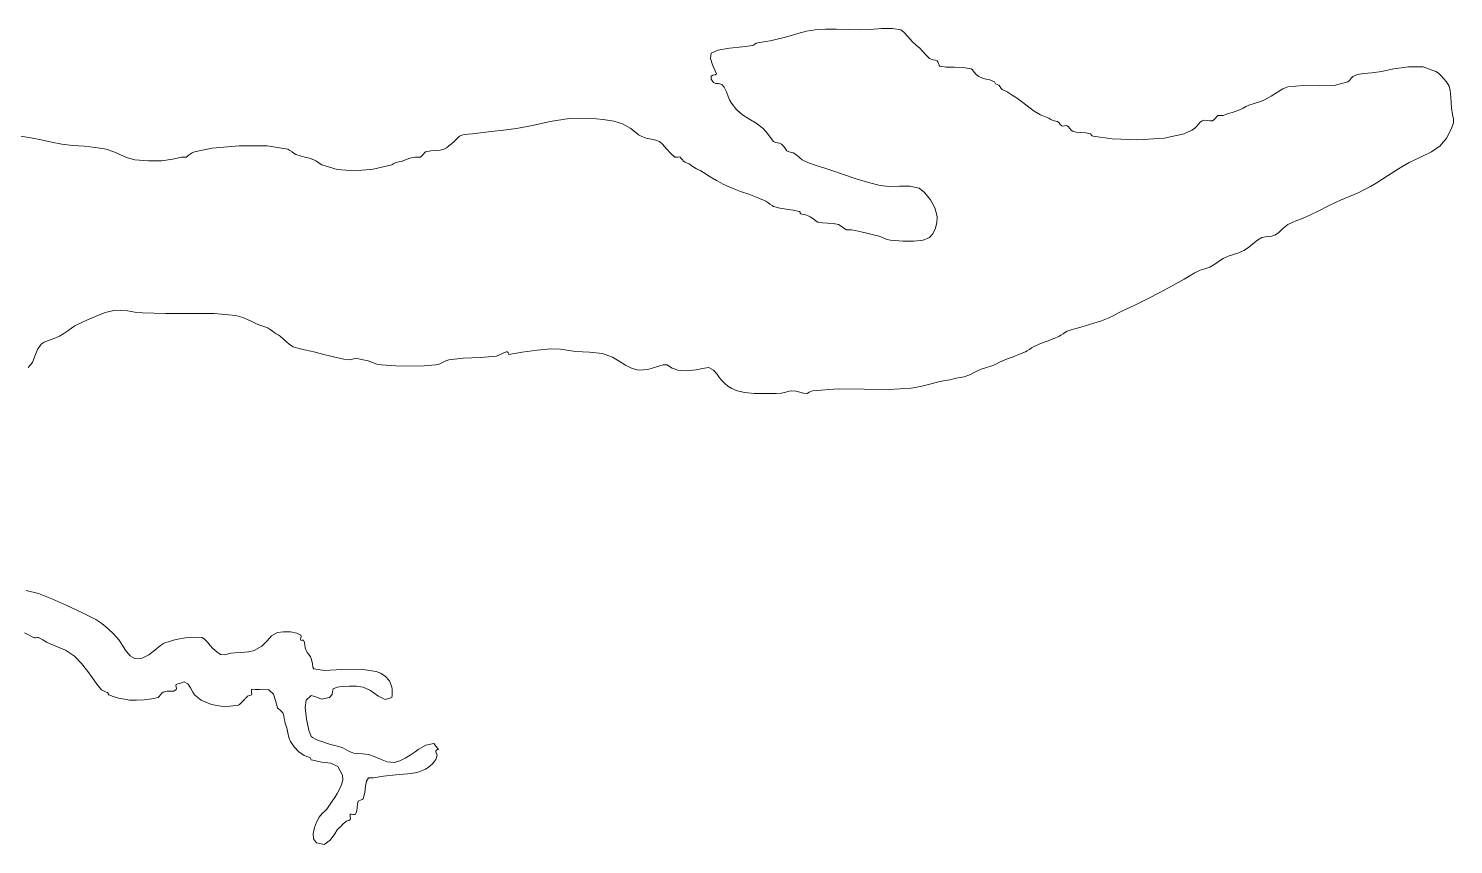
# Model space of a CAD drawing. Header units: inches. Extents: x 18 to 851, y -500 to 848.
# Drawn here: x 235 to 293.1, y 767.6 to 800.8 of the extents above; entities that cross this region are included whole.
import ezdxf

# ---------------------------------------------------------------- set-up
doc = ezdxf.new("R2010")
doc.units = ezdxf.units.IN
doc.header["$MEASUREMENT"] = 0
doc.layers.add('Layer 1', color=7, linetype='Continuous')

msp = doc.modelspace()

# ---------------------------------------------------------------- linework, layer by layer
at = {"layer": 'Layer 1', "lineweight": 0}
for points in [[(234.66, 796.441), (235.089, 796.383), (235.512, 796.297), (235.933, 796.205), (236.354, 796.124), (236.8, 796.07), (237.259, 796.033), (237.716, 795.988), (238.154, 795.912), (238.466, 795.81), (238.746, 795.685), (239.022, 795.566), (239.318, 795.488), (239.88, 795.438), (240.414, 795.447), (240.876, 795.503), (241.225, 795.594), (241.27, 795.596), (241.335, 795.589), (241.398, 795.584), (241.436, 795.594), (241.501, 795.661), (241.577, 795.718), (241.662, 795.767), (241.754, 795.806), (242.479, 795.956), (243.579, 796.054), (244.719, 796.055), (245.565, 795.912), (245.649, 795.866), (245.735, 795.802), (245.816, 795.741), (245.883, 795.7), (246.064, 795.64), (246.253, 795.594), (246.443, 795.548), (246.625, 795.488), (246.697, 795.446), (246.788, 795.382), (246.875, 795.318), (246.942, 795.276), (247.575, 795.085), (248.283, 795.03), (249.034, 795.099), (249.801, 795.276), (249.841, 795.299), (249.882, 795.333), (249.936, 795.365), (250.013, 795.382), (250.187, 795.419), (250.353, 795.487), (250.534, 795.555), (250.754, 795.594), (250.804, 795.593), (250.861, 795.588), (250.917, 795.586), (250.965, 795.594), (251.016, 795.634), (251.077, 795.703), (251.135, 795.771), (251.177, 795.806), (251.385, 795.847), (251.586, 795.861), (251.769, 795.875), (251.918, 795.912), (252.034, 795.976), (252.131, 796.05), (252.227, 796.134), (252.342, 796.229), (252.397, 796.28), (252.452, 796.34), (252.504, 796.397), (252.554, 796.441), (252.654, 796.493), (252.765, 796.517), (252.902, 796.53), (253.083, 796.547), (253.413, 796.584), (253.853, 796.632), (254.357, 796.69), (254.883, 796.759), (255.541, 796.887), (256.255, 797.048), (257.024, 797.169), (257.848, 797.183), (258.411, 797.131), (258.848, 797.06), (259.209, 796.943), (259.542, 796.759), (259.644, 796.682), (259.753, 796.591), (259.863, 796.504), (259.965, 796.441), (260.166, 796.371), (260.371, 796.326), (260.558, 796.286), (260.707, 796.229), (260.829, 796.12), (260.994, 795.936), (261.175, 795.741), (261.342, 795.594), (261.387, 795.588), (261.452, 795.597), (261.514, 795.605), (261.554, 795.594), (261.605, 795.527), (261.644, 795.476), (261.691, 795.43), (261.765, 795.382), (261.841, 795.348), (261.886, 795.336), (261.923, 795.321), (261.977, 795.276), (262.082, 795.197), (262.217, 795.12), (262.364, 795.041), (262.506, 794.959), (262.775, 794.791), (263.04, 794.634), (263.329, 794.48), (263.671, 794.324), (264.012, 794.194), (264.354, 794.079), (264.7, 793.953), (265.048, 793.794), (265.125, 793.746), (265.215, 793.68), (265.302, 793.619), (265.365, 793.583), (265.615, 793.518), (265.886, 793.477), (266.161, 793.437), (266.424, 793.371), (266.442, 793.35), (266.452, 793.315), (266.474, 793.282), (266.53, 793.265), (266.629, 793.252), (266.704, 793.229), (266.771, 793.197), (266.848, 793.159), (266.926, 793.112), (267.017, 793.045), (267.103, 792.983), (267.165, 792.947), (267.351, 792.911), (267.562, 792.898), (267.786, 792.884), (268.012, 792.841), (268.083, 792.802), (268.176, 792.735), (268.267, 792.668), (268.33, 792.63), (268.38, 792.623), (268.435, 792.627), (268.49, 792.633), (268.542, 792.63), (268.688, 792.596), (268.932, 792.542), (269.218, 792.479), (269.495, 792.418), (269.668, 792.365), (269.828, 792.299), (269.98, 792.24), (270.13, 792.206), (270.626, 792.168), (271.083, 792.166), (271.46, 792.21), (271.718, 792.312), (271.839, 792.451), (271.943, 792.662), (272.015, 792.911), (272.036, 793.159), (271.949, 793.498), (271.756, 793.854), (271.517, 794.153), (271.294, 794.324), (270.923, 794.402), (270.495, 794.407), (270.069, 794.396), (269.707, 794.43), (269.236, 794.557), (268.735, 794.712), (268.217, 794.885), (267.695, 795.065), (267.41, 795.153), (267.097, 795.248), (266.791, 795.356), (266.53, 795.488), (266.435, 795.563), (266.306, 795.667), (266.156, 795.761), (266, 795.806), (265.909, 795.844), (265.844, 795.926), (265.778, 796.028), (265.683, 796.124), (265.603, 796.159), (265.519, 796.174), (265.438, 796.19), (265.365, 796.229), (265.258, 796.35), (265.156, 796.495), (265.053, 796.64), (264.942, 796.759), (264.649, 796.974), (264.36, 797.153), (264.098, 797.321), (263.883, 797.5), (263.826, 797.566), (263.744, 797.671), (263.651, 797.796), (263.565, 797.924), (263.508, 798.058), (263.437, 798.255), (263.35, 798.447), (263.248, 798.559), (263.121, 798.587), (263.01, 798.591), (262.912, 798.632), (262.824, 798.771), (262.813, 798.894), (262.885, 798.938), (262.979, 798.951), (263.036, 798.982), (262.987, 799.114), (262.873, 799.352), (262.786, 799.617), (262.824, 799.83), (263.096, 799.948), (263.569, 800.027), (264.094, 800.086), (264.518, 800.147), (264.552, 800.165), (264.6, 800.198), (264.659, 800.232), (264.73, 800.253), (264.956, 800.286), (265.225, 800.334), (265.511, 800.396), (265.789, 800.465), (266.033, 800.537), (266.352, 800.631), (266.707, 800.721), (267.06, 800.782), (267.479, 800.807), (267.933, 800.804), (268.4, 800.791), (268.859, 800.782), (269.294, 800.8), (269.764, 800.829), (270.205, 800.835), (270.554, 800.782), (270.676, 800.685), (270.832, 800.503), (271.007, 800.303), (271.188, 800.147), (271.312, 800.047), (271.435, 799.915), (271.567, 799.766), (271.718, 799.618), (271.79, 799.581), (271.872, 799.564), (271.957, 799.549), (272.036, 799.512), (272.062, 799.471), (272.09, 799.401), (272.118, 799.335), (272.142, 799.3), (272.397, 799.256), (272.733, 799.253), (273.091, 799.247), (273.412, 799.194), (273.477, 799.146), (273.54, 799.062), (273.619, 798.964), (273.73, 798.876), (273.882, 798.81), (274.025, 798.773), (274.18, 798.736), (274.365, 798.665), (274.387, 798.639), (274.394, 798.605), (274.413, 798.575), (274.471, 798.559), (274.55, 798.528), (274.599, 798.463), (274.636, 798.394), (274.683, 798.347), (274.88, 798.249), (275.092, 798.124), (275.311, 797.979), (275.53, 797.818), (275.766, 797.63), (275.987, 797.465), (276.244, 797.318), (276.589, 797.183), (276.63, 797.159), (276.67, 797.125), (276.723, 797.093), (276.8, 797.077), (276.934, 797.046), (277.001, 796.987), (277.048, 796.92), (277.118, 796.865), (277.167, 796.858), (277.226, 796.867), (277.283, 796.875), (277.33, 796.865), (277.379, 796.821), (277.439, 796.753), (277.498, 796.688), (277.542, 796.653), (277.704, 796.616), (277.894, 796.597), (278.093, 796.58), (278.283, 796.547), (278.292, 796.533), (278.313, 796.5), (278.346, 796.464), (278.389, 796.441), (279.163, 796.334), (280.215, 796.3), (281.28, 796.364), (282.095, 796.547), (282.199, 796.592), (282.306, 796.641), (282.414, 796.696), (282.518, 796.759), (282.602, 796.834), (282.673, 796.924), (282.747, 797.011), (282.835, 797.077), (282.932, 797.095), (283.044, 797.083), (283.158, 797.069), (283.259, 797.077), (283.312, 797.115), (283.371, 797.184), (283.428, 797.251), (283.471, 797.288), (283.521, 797.295), (283.576, 797.29), (283.631, 797.285), (283.683, 797.288), (283.752, 797.31), (283.825, 797.337), (283.906, 797.367), (284, 797.395), (284.07, 797.416), (284.143, 797.443), (284.224, 797.472), (284.318, 797.5), (284.402, 797.534), (284.499, 797.587), (284.611, 797.65), (284.742, 797.712), (284.908, 797.771), (285.071, 797.818), (285.228, 797.866), (285.377, 797.924), (285.653, 798.075), (285.898, 798.235), (286.121, 798.372), (286.33, 798.453), (286.955, 798.509), (287.6, 798.493), (288.219, 798.51), (288.765, 798.665), (288.833, 798.714), (288.881, 798.771), (288.924, 798.827), (288.977, 798.876), (289.168, 798.958), (289.426, 798.999), (289.75, 799.032), (290.142, 799.088), (290.645, 799.188), (291.242, 799.277), (291.844, 799.272), (292.365, 799.088), (292.472, 799.008), (292.573, 798.912), (292.676, 798.799), (292.789, 798.665), (292.903, 798.488), (292.948, 798.305), (292.966, 798.037), (293, 797.606), (293.043, 797.333), (293.079, 797.157), (293.075, 796.995), (293, 796.759), (292.798, 796.364), (292.534, 796.055), (292.185, 795.806), (291.729, 795.594), (291.276, 795.379), (290.837, 795.116), (290.395, 794.827), (289.93, 794.536), (289.693, 794.397), (289.456, 794.269), (289.191, 794.141), (288.871, 794.006), (288.476, 793.835), (288.014, 793.616), (287.53, 793.38), (287.071, 793.159), (286.88, 793.079), (286.69, 793.007), (286.505, 792.933), (286.33, 792.841), (286.195, 792.741), (286.07, 792.626), (285.942, 792.513), (285.8, 792.418), (285.675, 792.376), (285.537, 792.359), (285.399, 792.345), (285.271, 792.312), (285.085, 792.204), (284.904, 792.062), (284.722, 791.912), (284.53, 791.783), (284.325, 791.69), (284.108, 791.619), (283.891, 791.549), (283.683, 791.465), (283.541, 791.371), (283.352, 791.231), (283.143, 791.103), (282.941, 791.042), (282.756, 790.989), (282.53, 790.874), (282.299, 790.737), (282.095, 790.618), (281.605, 790.351), (281.114, 790.081), (280.61, 789.814), (280.083, 789.559), (279.879, 789.466), (279.67, 789.366), (279.456, 789.258), (279.236, 789.136), (279.004, 789.022), (278.733, 788.921), (278.422, 788.821), (278.071, 788.712), (277.886, 788.659), (277.688, 788.606), (277.496, 788.554), (277.33, 788.5), (277.258, 788.459), (277.167, 788.394), (277.078, 788.329), (277.012, 788.289), (276.763, 788.191), (276.511, 788.097), (276.245, 787.993), (275.953, 787.865), (275.882, 787.821), (275.791, 787.756), (275.702, 787.692), (275.636, 787.653), (275.391, 787.556), (275.134, 787.458), (274.863, 787.351), (274.577, 787.229), (274.453, 787.171), (274.344, 787.118), (274.219, 787.068), (274.047, 787.018), (273.958, 786.991), (273.827, 786.943), (273.673, 786.88), (273.518, 786.806), (273.396, 786.739), (273.287, 786.686), (273.134, 786.639), (272.883, 786.594), (272.75, 786.569), (272.658, 786.544), (272.547, 786.518), (272.354, 786.488), (272.082, 786.433), (271.736, 786.34), (271.354, 786.242), (270.977, 786.171), (270.072, 786.12), (269.059, 786.136), (267.999, 786.143), (266.954, 786.065), (266.881, 786.043), (266.814, 786.007), (266.764, 785.974), (266.742, 785.959), (266.579, 785.973), (266.427, 786.011), (266.274, 786.049), (266.106, 786.065), (266.002, 786.048), (265.866, 786.014), (265.692, 785.978), (265.471, 785.959), (265.009, 785.953), (264.575, 785.962), (264.192, 785.997), (263.883, 786.065), (263.665, 786.156), (263.503, 786.257), (263.372, 786.368), (263.248, 786.488), (263.16, 786.603), (263.051, 786.759), (262.908, 786.912), (262.718, 787.018), (262.549, 786.993), (262.208, 786.927), (261.806, 786.88), (261.448, 786.912), (261.345, 786.946), (261.228, 786.995), (261.115, 787.055), (261.024, 787.124), (260.864, 787.132), (260.589, 787.041), (260.24, 786.938), (259.859, 786.912), (259.596, 786.98), (259.329, 787.108), (259.062, 787.271), (258.801, 787.441), (258.385, 787.59), (257.865, 787.638), (257.284, 787.667), (256.683, 787.759), (256.276, 787.782), (255.721, 787.729), (255.117, 787.637), (254.565, 787.547), (254.571, 787.575), (254.544, 787.625), (254.502, 787.663), (254.459, 787.653), (254.065, 787.48), (253.418, 787.42), (252.709, 787.397), (252.13, 787.335), (252.005, 787.29), (251.87, 787.223), (251.733, 787.16), (251.601, 787.124), (251.122, 787.084), (250.565, 787.069), (249.971, 787.082), (249.377, 787.124), (249.193, 787.16), (249.016, 787.219), (248.833, 787.283), (248.636, 787.335), (248.448, 787.37), (248.332, 787.38), (248.236, 787.368), (248.106, 787.335), (247.846, 787.354), (247.423, 787.446), (246.971, 787.562), (246.625, 787.653), (246.5, 787.68), (246.246, 787.737), (245.97, 787.805), (245.777, 787.865), (245.635, 787.95), (245.501, 788.063), (245.374, 788.183), (245.248, 788.289), (245.168, 788.344), (245.089, 788.394), (245.011, 788.444), (244.93, 788.5), (244.837, 788.572), (244.763, 788.624), (244.667, 788.667), (244.507, 788.712), (244.312, 788.79), (244.034, 788.921), (243.728, 789.054), (243.448, 789.136), (242.56, 789.213), (241.575, 789.224), (240.574, 789.217), (239.636, 789.241), (239.324, 789.275), (239.024, 789.321), (238.74, 789.353), (238.472, 789.347), (238.119, 789.256), (237.685, 789.087), (237.247, 788.889), (236.883, 788.712), (236.748, 788.627), (236.6, 788.516), (236.434, 788.397), (236.248, 788.289), (236.024, 788.193), (235.811, 788.117), (235.63, 788.048), (235.507, 787.971), (235.357, 787.749), (235.255, 787.485), (235.147, 787.226), (234.978, 787.018)], [(234.898, 777.934), (235.401, 777.806), (235.939, 777.584), (236.55, 777.319), (237.168, 777.032), (237.73, 776.748), (237.979, 776.588), (238.225, 776.385), (238.462, 776.151), (238.683, 775.9), (238.827, 775.693), (238.976, 775.461), (239.137, 775.264), (239.318, 775.159), (239.62, 775.172), (239.889, 775.3), (240.138, 775.491), (240.377, 775.688), (240.487, 775.765), (240.579, 775.807), (240.702, 775.842), (240.907, 775.9), (241.073, 775.939), (241.396, 775.996), (241.766, 776.032), (242.071, 776.006), (242.171, 775.941), (242.281, 775.823), (242.392, 775.691), (242.495, 775.583), (242.67, 775.424), (242.817, 775.325), (242.988, 775.302), (243.236, 775.371), (243.395, 775.393), (243.665, 775.408), (243.959, 775.431), (244.189, 775.477), (244.505, 775.66), (244.715, 775.882), (244.9, 776.086), (245.142, 776.218), (245.383, 776.248), (245.669, 776.238), (245.929, 776.192), (246.095, 776.112), (246.104, 776.069), (246.094, 776.005), (246.084, 775.941), (246.095, 775.9), (246.116, 775.897), (246.15, 775.902), (246.183, 775.905), (246.201, 775.9), (246.238, 775.806), (246.253, 775.704), (246.269, 775.595), (246.307, 775.477), (246.351, 775.405), (246.416, 775.314), (246.479, 775.225), (246.519, 775.159), (246.54, 775.066), (246.561, 774.934), (246.587, 774.808), (246.625, 774.736), (247.053, 774.674), (247.766, 774.706), (248.543, 774.726), (249.166, 774.63), (249.335, 774.555), (249.53, 774.433), (249.702, 774.251), (249.801, 773.995), (249.809, 773.911), (249.817, 773.775), (249.816, 773.644), (249.801, 773.571), (249.534, 773.489), (249.236, 773.632), (248.93, 773.851), (248.636, 773.995), (248.357, 774.028), (248.056, 774.033), (247.78, 774.019), (247.577, 773.995), (247.408, 773.92), (247.378, 773.812), (247.368, 773.689), (247.26, 773.571), (246.937, 773.506), (246.701, 773.599), (246.507, 773.651), (246.307, 773.465), (246.268, 773.155), (246.322, 772.688), (246.422, 772.239), (246.519, 771.983), (246.592, 771.919), (246.694, 771.866), (246.814, 771.818), (246.942, 771.771), (247.142, 771.7), (247.306, 771.653), (247.474, 771.613), (247.683, 771.56), (247.81, 771.515), (247.902, 771.465), (247.991, 771.41), (248.106, 771.348), (248.254, 771.301), (248.41, 771.286), (248.599, 771.275), (248.848, 771.242), (249.082, 771.163), (249.338, 771.048), (249.614, 770.95), (249.907, 770.924), (250.126, 770.98), (250.338, 771.088), (250.547, 771.221), (250.754, 771.348), (250.88, 771.445), (251.188, 771.627), (251.517, 771.695), (251.707, 771.453), (251.679, 771.459), (251.629, 771.433), (251.591, 771.39), (251.601, 771.348), (251.654, 771.215), (251.591, 771.042), (251.454, 770.862), (251.283, 770.712), (251.17, 770.641), (251.055, 770.588), (250.922, 770.544), (250.754, 770.5), (250.44, 770.455), (249.966, 770.41), (249.463, 770.356), (249.06, 770.289), (249.011, 770.287), (248.95, 770.295), (248.892, 770.299), (248.848, 770.289), (248.764, 770.155), (248.73, 769.948), (248.703, 769.7), (248.636, 769.441), (248.597, 769.409), (248.529, 769.385), (248.462, 769.362), (248.424, 769.336), (248.396, 769.214), (248.394, 769.084), (248.38, 768.948), (248.318, 768.807), (248.28, 768.796), (248.215, 768.805), (248.149, 768.814), (248.106, 768.807), (248.098, 768.764), (248.107, 768.7), (248.117, 768.636), (248.106, 768.595), (248.049, 768.559), (247.997, 768.544), (247.947, 768.527), (247.895, 768.489), (247.81, 768.4), (247.725, 768.315), (247.646, 768.237), (247.577, 768.171), (247.473, 768.007), (247.293, 767.753), (247.043, 767.576), (246.73, 767.642), (246.612, 767.809), (246.6, 768.027), (246.652, 768.265), (246.73, 768.489), (246.839, 768.694), (246.968, 768.843), (247.083, 768.947), (247.154, 769.018), (247.261, 769.177), (247.375, 769.338), (247.484, 769.498), (247.577, 769.653), (247.684, 769.858), (247.764, 770.043), (247.804, 770.219), (247.789, 770.395), (247.6, 770.753), (247.312, 770.884), (246.945, 770.929), (246.519, 771.03), (246.499, 771.053), (246.49, 771.087), (246.469, 771.119), (246.413, 771.136), (246.224, 771.202), (246.015, 771.355), (245.819, 771.559), (245.671, 771.771), (245.603, 771.942), (245.559, 772.13), (245.518, 772.324), (245.459, 772.512), (245.434, 772.602), (245.415, 772.708), (245.392, 772.822), (245.354, 772.936), (245.312, 772.988), (245.246, 773.046), (245.18, 773.102), (245.142, 773.147), (245.056, 773.447), (244.976, 773.708), (244.793, 773.873), (244.401, 773.889), (244.336, 773.891), (244.235, 773.898), (244.138, 773.901), (244.083, 773.889), (244.077, 773.846), (244.085, 773.778), (244.093, 773.713), (244.083, 773.677), (244.005, 773.643), (243.96, 773.637), (243.924, 773.625), (243.872, 773.571), (243.841, 773.534), (243.822, 773.513), (243.801, 773.496), (243.766, 773.465), (243.723, 773.422), (243.657, 773.352), (243.592, 773.286), (243.554, 773.253), (242.978, 773.186), (242.455, 773.278), (242.032, 773.464), (241.754, 773.677), (241.685, 773.791), (241.596, 773.96), (241.48, 774.12), (241.33, 774.206), (241.293, 774.19), (241.187, 774.157), (241.073, 774.122), (241.013, 774.101), (241.002, 774.061), (241.011, 773.997), (241.021, 773.932), (241.013, 773.889), (240.91, 773.832), (240.789, 773.823), (240.648, 773.821), (240.483, 773.783), (240.421, 773.738), (240.362, 773.669), (240.311, 773.605), (240.271, 773.571), (240.016, 773.515), (239.708, 773.477), (239.39, 773.459), (239.107, 773.465), (238.9, 773.494), (238.663, 773.545), (238.436, 773.609), (238.26, 773.677), (238.238, 773.703), (238.231, 773.737), (238.212, 773.767), (238.154, 773.783), (237.969, 773.881), (237.779, 774.106), (237.591, 774.381), (237.413, 774.63), (237.149, 774.951), (236.859, 775.25), (236.502, 775.502), (236.036, 775.688), (235.874, 775.748), (235.726, 775.824), (235.575, 775.913), (235.401, 776.006), (235.355, 776.01), (235.29, 776.002), (235.228, 775.996), (235.189, 776.006), (234.826, 776.208)]]:
    msp.add_lwpolyline(points, dxfattribs=at)

doc.saveas('drawing.dxf')
